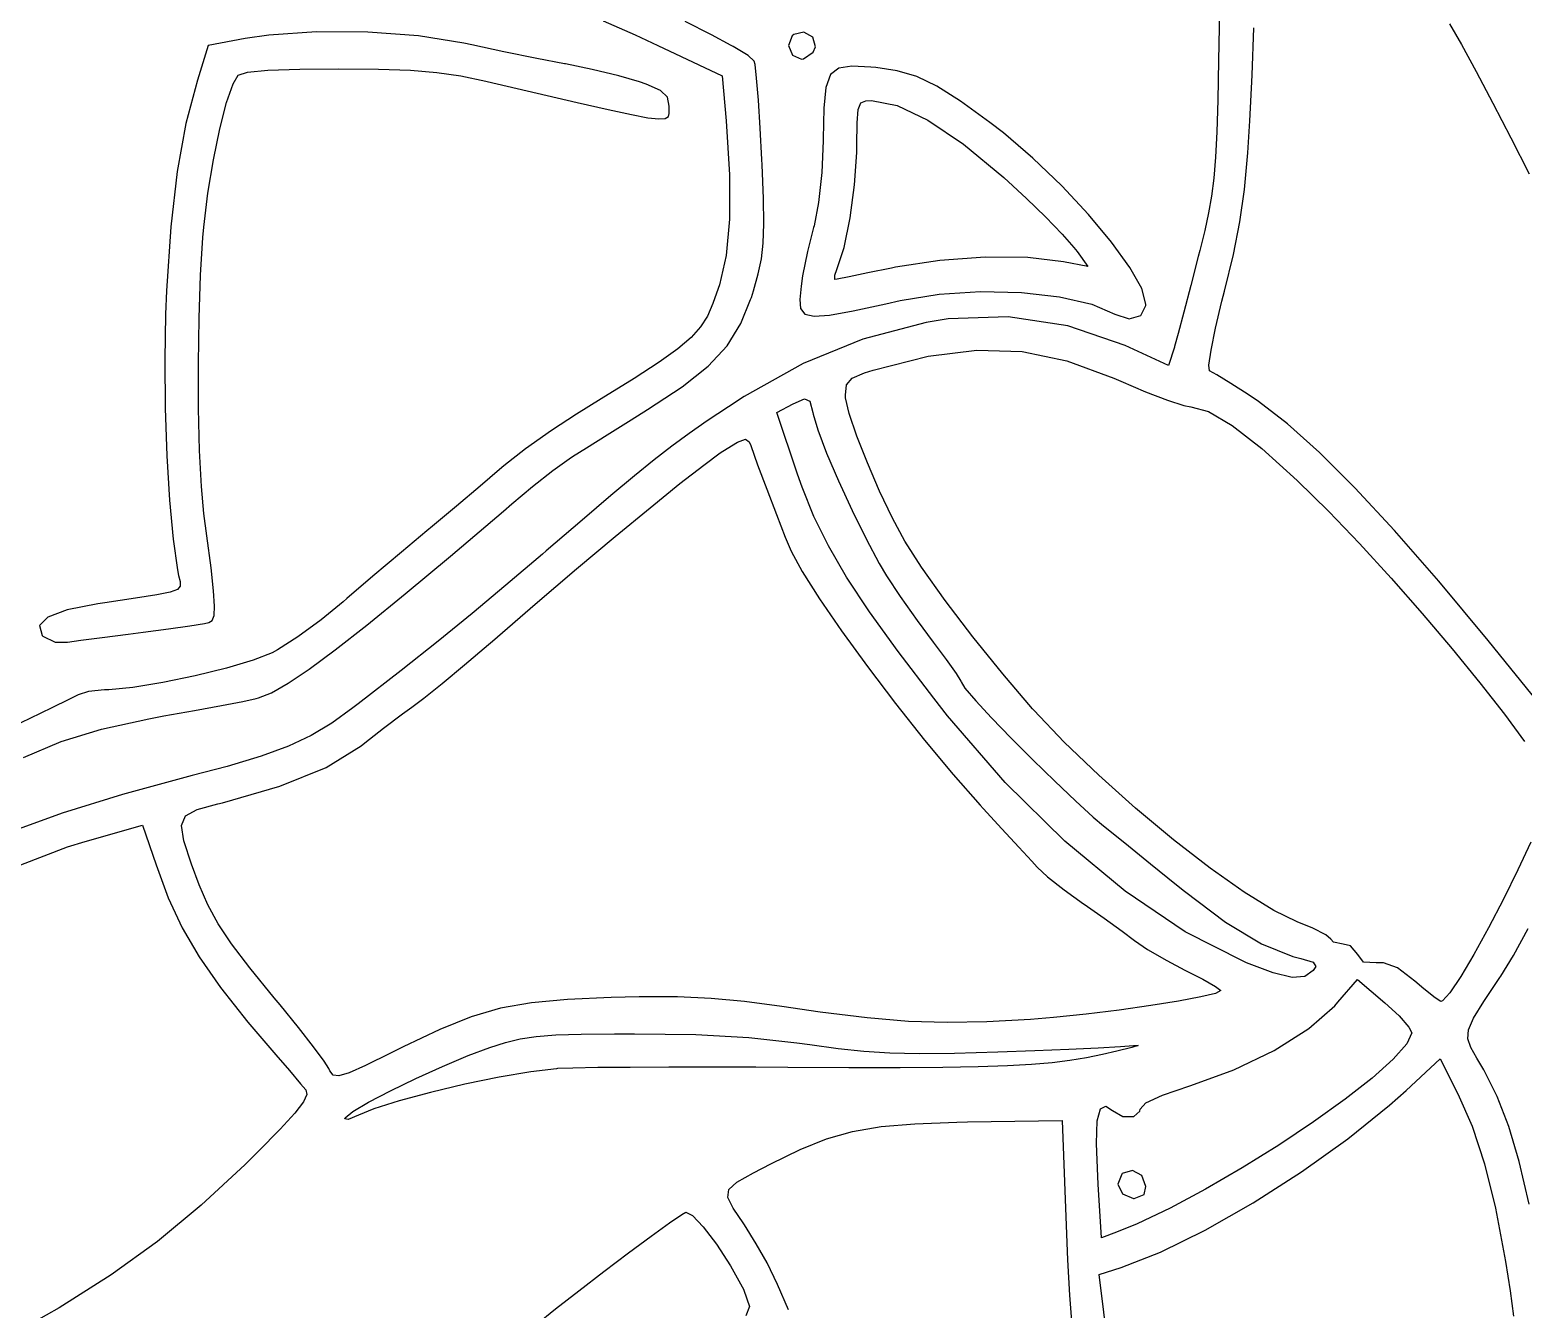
# Model space of a CAD drawing. Header units: inches. Extents: x -2.16 to 7.19, y -6.87 to -1.22.
# Drawn here: x -0.785 to -0.14, y -2.502 to -1.948 of the extents above; entities that cross this region are included whole.
import ezdxf

# ---------------------------------------------------------------- set-up
doc = ezdxf.new("R2010")
doc.units = ezdxf.units.IN
doc.header["$MEASUREMENT"] = 0
doc.layers.add('Front', color=13, linetype='CONTINUOUS', true_color=0xc83434)

msp = doc.modelspace()

# ---------------------------------------------------------------- linework, layer by layer
at = {"layer": 'Front', "linetype": 'CONTINUOUS'}
for p, q in [((-0.27097, -1.9403), (-0.27135, -1.96174)), ((-0.66155, -1.94931), (-0.68213, -1.95075)), ((-0.63932, -1.94945), (-0.66155, -1.94931)), ((-0.6174, -1.95113), (-0.63932, -1.94945)), ((-0.53745, -1.94466), (-0.52371, -1.95067)), ((-0.49068, -1.95065), (-0.5021, -1.94485)), ((-0.45072, -1.94953), (-0.4551, -1.95049)), ((-0.44686, -1.95168), (-0.45072, -1.94953)), ((-0.2568, -1.96806), (-0.25611, -1.94768)), ((-0.17149, -1.94587), (-0.16635, -1.95483)), ((-0.70832, -1.9553), (-0.71301, -1.9703)), ((-0.69241, -1.95229), (-0.70832, -1.9553)), ((-0.68213, -1.95075), (-0.69241, -1.95229)), ((-0.59775, -1.95429), (-0.6174, -1.95113)), ((-0.59434, -1.95502), (-0.59775, -1.95429)), ((-0.58044, -1.95794), (-0.59434, -1.95502)), ((-0.52371, -1.95067), (-0.51382, -1.95522)), ((-0.51382, -1.95522), (-0.48604, -1.96833)), ((-0.48209, -1.9553), (-0.49068, -1.95065)), ((-0.48132, -1.95572), (-0.48209, -1.9553)), ((-0.47486, -1.95965), (-0.48132, -1.95572)), ((-0.45575, -1.95105), (-0.45735, -1.9553)), ((-0.45735, -1.9553), (-0.45566, -1.9594)), ((-0.4551, -1.95049), (-0.45575, -1.95105)), ((-0.44571, -1.95589), (-0.44686, -1.95168)), ((-0.44673, -1.9582), (-0.44571, -1.95589)), ((-0.16635, -1.95483), (-0.15998, -1.9665)), ((-0.56622, -1.96082), (-0.58044, -1.95794)), ((-0.55429, -1.96313), (-0.56622, -1.96082)), ((-0.55388, -1.96321), (-0.55429, -1.96313)), ((-0.54231, -1.96563), (-0.55388, -1.96321)), ((-0.47214, -1.96201), (-0.47486, -1.95965)), ((-0.47184, -1.96343), (-0.47214, -1.96201)), ((-0.45566, -1.9594), (-0.45173, -1.96117)), ((-0.45173, -1.96117), (-0.45091, -1.96108)), ((-0.45091, -1.96108), (-0.44673, -1.9582)), ((-0.27135, -1.96174), (-0.27173, -1.97894)), ((-0.69753, -1.97182), (-0.69533, -1.96813)), ((-0.69533, -1.96813), (-0.69141, -1.96687)), ((-0.69141, -1.96687), (-0.68254, -1.96598)), ((-0.68254, -1.96598), (-0.66878, -1.96545)), ((-0.66878, -1.96545), (-0.652, -1.9653)), ((-0.652, -1.9653), (-0.63463, -1.96544)), ((-0.63463, -1.96544), (-0.62092, -1.96593)), ((-0.62092, -1.96593), (-0.60952, -1.9669)), ((-0.60952, -1.9669), (-0.59908, -1.96846)), ((-0.59908, -1.96846), (-0.58828, -1.97072)), ((-0.5308, -1.96845), (-0.54231, -1.96563)), ((-0.52179, -1.97105), (-0.5308, -1.96845)), ((-0.48604, -1.96833), (-0.48439, -1.98781)), ((-0.47116, -1.9694), (-0.47184, -1.96343)), ((-0.4704, -1.9789), (-0.47116, -1.9694)), ((-0.43919, -1.96788), (-0.44119, -1.97342)), ((-0.4356, -1.96507), (-0.43919, -1.96788)), ((-0.42995, -1.96424), (-0.4356, -1.96507)), ((-0.42175, -1.96465), (-0.42995, -1.96424)), ((-0.41957, -1.96484), (-0.42175, -1.96465)), ((-0.41032, -1.9662), (-0.41957, -1.96484)), ((-0.40191, -1.96872), (-0.41032, -1.9662)), ((-0.3932, -1.97293), (-0.40191, -1.96872)), ((-0.25777, -1.9878), (-0.2568, -1.96806)), ((-0.15998, -1.9665), (-0.15274, -1.98017)), ((-0.71301, -1.9703), (-0.71797, -1.98896)), ((-0.7004, -1.97999), (-0.69753, -1.97182)), ((-0.58828, -1.97072), (-0.58775, -1.97085)), ((-0.58775, -1.97085), (-0.56605, -1.97592)), ((-0.56605, -1.97592), (-0.54873, -1.97996)), ((-0.51898, -1.97201), (-0.52179, -1.97105)), ((-0.51267, -1.97474), (-0.51898, -1.97201)), ((-0.50972, -1.9776), (-0.51267, -1.97474)), ((-0.44119, -1.97342), (-0.44209, -1.98242)), ((-0.38303, -1.97936), (-0.3932, -1.97293)), ((-0.70334, -1.99127), (-0.7004, -1.97999)), ((-0.54873, -1.97996), (-0.5353, -1.98302)), ((-0.509, -1.98155), (-0.50972, -1.9776)), ((-0.50896, -1.98278), (-0.509, -1.98155)), ((-0.50892, -1.98467), (-0.50896, -1.98278)), ((-0.46962, -1.99096), (-0.4704, -1.9789)), ((-0.44209, -1.98242), (-0.44237, -1.99563)), ((-0.42725, -1.98293), (-0.4261, -1.98009)), ((-0.4261, -1.98009), (-0.42391, -1.97914)), ((-0.42391, -1.97914), (-0.42142, -1.97905)), ((-0.42142, -1.97905), (-0.41042, -1.98119)), ((-0.41042, -1.98119), (-0.39711, -1.98753)), ((-0.37025, -1.98856), (-0.38303, -1.97936)), ((-0.27173, -1.97894), (-0.27216, -1.99265)), ((-0.15274, -1.98017), (-0.14498, -1.99516)), ((-0.71797, -1.98896), (-0.72177, -2.00981)), ((-0.5353, -1.98302), (-0.52528, -1.98518)), ((-0.52528, -1.98518), (-0.51816, -1.98649)), ((-0.51816, -1.98649), (-0.51346, -1.98703)), ((-0.51346, -1.98703), (-0.51068, -1.98686)), ((-0.51068, -1.98686), (-0.50933, -1.98605)), ((-0.50933, -1.98605), (-0.50892, -1.98467)), ((-0.48439, -1.98781), (-0.48293, -2.01118)), ((-0.4278, -1.99842), (-0.4277, -1.98869)), ((-0.4277, -1.98869), (-0.42725, -1.98293)), ((-0.39711, -1.98753), (-0.38165, -1.99796)), ((-0.36444, -1.99304), (-0.37025, -1.98856)), ((-0.25867, -2.00165), (-0.25777, -1.9878)), ((-0.70611, -2.00468), (-0.70334, -1.99127)), ((-0.46891, -2.00463), (-0.46962, -1.99096)), ((-0.44237, -1.99563), (-0.44238, -1.99655)), ((-0.35164, -2.00401), (-0.36444, -1.99304)), ((-0.27216, -1.99265), (-0.2727, -2.00362)), ((-0.14498, -1.99516), (-0.13705, -2.01076)), ((-0.44238, -1.99655), (-0.44296, -2.01018)), ((-0.42879, -2.01555), (-0.42785, -2.00159)), ((-0.42785, -2.00159), (-0.4278, -1.99842)), ((-0.38165, -1.99796), (-0.36424, -2.01235)), ((-0.26014, -2.01755), (-0.25867, -2.00165)), ((-0.70848, -2.01921), (-0.70611, -2.00468)), ((-0.46881, -2.00683), (-0.46891, -2.00463)), ((-0.46821, -2.02148), (-0.46881, -2.00683)), ((-0.33917, -2.01601), (-0.35164, -2.00401)), ((-0.2727, -2.00362), (-0.27343, -2.01262)), ((-0.72177, -2.00981), (-0.72453, -2.03369)), ((-0.48293, -2.01118), (-0.48291, -2.03038)), ((-0.44296, -2.01018), (-0.44435, -2.02313)), ((-0.36424, -2.01235), (-0.35437, -2.02146)), ((-0.27343, -2.01262), (-0.2744, -2.02039)), ((-0.71023, -2.03383), (-0.70848, -2.01921)), ((-0.468, -2.03241), (-0.46821, -2.02148)), ((-0.43071, -2.02981), (-0.42879, -2.01555)), ((-0.35437, -2.02146), (-0.34624, -2.02943)), ((-0.32764, -2.02835), (-0.33917, -2.01601)), ((-0.2744, -2.02039), (-0.27569, -2.0277)), ((-0.26214, -2.03162), (-0.26014, -2.01755)), ((-0.44435, -2.02313), (-0.44632, -2.03333)), ((-0.27569, -2.0277), (-0.27735, -2.03529)), ((-0.72453, -2.03369), (-0.72635, -2.0614)), ((-0.71063, -2.03836), (-0.71023, -2.03383)), ((-0.48291, -2.03038), (-0.48434, -2.04606)), ((-0.46825, -2.04074), (-0.468, -2.03241)), ((-0.44652, -2.03405), (-0.44912, -2.04433)), ((-0.44632, -2.03333), (-0.44652, -2.03405)), ((-0.43334, -2.04261), (-0.43071, -2.02981)), ((-0.34624, -2.02943), (-0.33905, -2.03688)), ((-0.31764, -2.04033), (-0.32764, -2.02835)), ((-0.26493, -2.04568), (-0.26214, -2.03162)), ((-0.71162, -2.05465), (-0.71063, -2.03836)), ((-0.46905, -2.0476), (-0.46825, -2.04074)), ((-0.33905, -2.03688), (-0.3339, -2.04263)), ((-0.30976, -2.05127), (-0.31764, -2.04033)), ((-0.27735, -2.03529), (-0.27946, -2.04393)), ((-0.48434, -2.04606), (-0.48727, -2.05887)), ((-0.44912, -2.04433), (-0.45124, -2.05492)), ((-0.4364, -2.05217), (-0.43334, -2.04261)), ((-0.37231, -2.0469), (-0.39194, -2.04831)), ((-0.3539, -2.04705), (-0.37231, -2.0469)), ((-0.33845, -2.04881), (-0.3539, -2.04705)), ((-0.3339, -2.04263), (-0.33257, -2.04432)), ((-0.33257, -2.04432), (-0.3279, -2.05085)), ((-0.28011, -2.04655), (-0.28332, -2.05915)), ((-0.27946, -2.04393), (-0.28011, -2.04655)), ((-0.2688, -2.06155), (-0.26493, -2.04568)), ((-0.47045, -2.05411), (-0.46905, -2.0476)), ((-0.43731, -2.05465), (-0.4364, -2.05217)), ((-0.42298, -2.05366), (-0.43119, -2.05533)), ((-0.41275, -2.05155), (-0.42298, -2.05366)), ((-0.41106, -2.0512), (-0.41275, -2.05155)), ((-0.39194, -2.04831), (-0.41106, -2.0512)), ((-0.3279, -2.05085), (-0.33845, -2.04881)), ((-0.3046, -2.06046), (-0.30976, -2.05127)), ((-0.71227, -2.07322), (-0.71162, -2.05465)), ((-0.48727, -2.05887), (-0.48777, -2.06036)), ((-0.47253, -2.06139), (-0.47045, -2.05411)), ((-0.45191, -2.05943), (-0.45248, -2.06511)), ((-0.45124, -2.05492), (-0.45191, -2.05943)), ((-0.43739, -2.05651), (-0.43731, -2.05465)), ((-0.43629, -2.05633), (-0.43739, -2.05651)), ((-0.43119, -2.05533), (-0.43629, -2.05633)), ((-0.28332, -2.05915), (-0.28632, -2.07068)), ((-0.72635, -2.0614), (-0.72677, -2.07148)), ((-0.48777, -2.06036), (-0.4901, -2.0669)), ((-0.47796, -2.07554), (-0.47377, -2.06511)), ((-0.47377, -2.06511), (-0.47343, -2.06426)), ((-0.47343, -2.06426), (-0.47253, -2.06139)), ((-0.45248, -2.06511), (-0.45215, -2.0691)), ((-0.41525, -2.06697), (-0.409, -2.06557)), ((-0.409, -2.06557), (-0.3922, -2.06283)), ((-0.3922, -2.06283), (-0.37431, -2.06171)), ((-0.37431, -2.06171), (-0.35654, -2.06211)), ((-0.35654, -2.06211), (-0.34008, -2.06397)), ((-0.34008, -2.06397), (-0.32612, -2.06721)), ((-0.30275, -2.06723), (-0.3046, -2.06046)), ((-0.27264, -2.07749), (-0.26988, -2.06581)), ((-0.26988, -2.06581), (-0.2688, -2.06155)), ((-0.72677, -2.07148), (-0.72715, -2.09132)), ((-0.49246, -2.0723), (-0.49541, -2.07704)), ((-0.4901, -2.0669), (-0.49246, -2.0723)), ((-0.45215, -2.0691), (-0.45031, -2.0715)), ((-0.45031, -2.0715), (-0.44632, -2.0724)), ((-0.44632, -2.0724), (-0.43957, -2.07188)), ((-0.43957, -2.07188), (-0.42942, -2.07004)), ((-0.42942, -2.07004), (-0.41525, -2.06697)), ((-0.3623, -2.07262), (-0.38833, -2.07358)), ((-0.33653, -2.07649), (-0.3623, -2.07262)), ((-0.32612, -2.06721), (-0.31615, -2.07157)), ((-0.31615, -2.07157), (-0.31001, -2.07356)), ((-0.31001, -2.07356), (-0.30503, -2.07213)), ((-0.30503, -2.07213), (-0.30276, -2.06776)), ((-0.30276, -2.06776), (-0.30275, -2.06723)), ((-0.28632, -2.07068), (-0.2888, -2.0799)), ((-0.71256, -2.09285), (-0.71227, -2.07322)), ((-0.49541, -2.07704), (-0.4995, -2.08161)), ((-0.48392, -2.08514), (-0.47796, -2.07554)), ((-0.3978, -2.07516), (-0.42525, -2.08238)), ((-0.38833, -2.07358), (-0.3978, -2.07516)), ((-0.31176, -2.0851), (-0.33653, -2.07649)), ((-0.27456, -2.08703), (-0.27264, -2.07749)), ((-0.4995, -2.08161), (-0.50529, -2.08653)), ((-0.49211, -2.09395), (-0.48392, -2.08514)), ((-0.42525, -2.08238), (-0.45097, -2.0928)), ((-0.293, -2.09365), (-0.31176, -2.0851)), ((-0.29047, -2.08572), (-0.293, -2.09365)), ((-0.29042, -2.08555), (-0.29047, -2.08572)), ((-0.2888, -2.0799), (-0.29042, -2.08555)), ((-0.72715, -2.09132), (-0.72696, -2.11212)), ((-0.51333, -2.09226), (-0.52418, -2.09932)), ((-0.50529, -2.08653), (-0.51333, -2.09226)), ((-0.42072, -2.09567), (-0.39702, -2.08973)), ((-0.39702, -2.08973), (-0.37595, -2.08706)), ((-0.37595, -2.08706), (-0.35634, -2.08771)), ((-0.35634, -2.08771), (-0.33698, -2.09173)), ((-0.33698, -2.09173), (-0.31669, -2.09917)), ((-0.2755, -2.09352), (-0.27456, -2.08703)), ((-0.7125, -2.11233), (-0.71256, -2.09285)), ((-0.50332, -2.10287), (-0.49211, -2.09395)), ((-0.45097, -2.0928), (-0.47651, -2.10708)), ((-0.42989, -2.09916), (-0.42445, -2.09682)), ((-0.42445, -2.09682), (-0.42072, -2.09567)), ((-0.27527, -2.09609), (-0.2755, -2.09352)), ((-0.27526, -2.09609), (-0.27527, -2.09609)), ((-0.27211, -2.09779), (-0.27526, -2.09609)), ((-0.2661, -2.10146), (-0.27211, -2.09779)), ((-0.52418, -2.09932), (-0.5384, -2.1082)), ((-0.51836, -2.1128), (-0.50332, -2.10287)), ((-0.43275, -2.1066), (-0.43224, -2.10204)), ((-0.43224, -2.10204), (-0.42989, -2.09916)), ((-0.31669, -2.09917), (-0.31368, -2.1005)), ((-0.31368, -2.1005), (-0.30299, -2.10508)), ((-0.30299, -2.10508), (-0.29346, -2.10873)), ((-0.25851, -2.1063), (-0.2661, -2.10146)), ((-0.5384, -2.1082), (-0.549, -2.11473)), ((-0.48337, -2.11155), (-0.49247, -2.11768)), ((-0.47651, -2.10708), (-0.48337, -2.11155)), ((-0.4624, -2.114), (-0.45534, -2.11034)), ((-0.45534, -2.11034), (-0.45046, -2.10814)), ((-0.45046, -2.10814), (-0.4482, -2.10908)), ((-0.4482, -2.10908), (-0.44689, -2.114)), ((-0.43267, -2.10774), (-0.43275, -2.1066)), ((-0.43107, -2.11452), (-0.43267, -2.10774)), ((-0.29346, -2.10873), (-0.28632, -2.11101)), ((-0.28632, -2.11101), (-0.28333, -2.11155)), ((-0.28333, -2.11155), (-0.27573, -2.11359)), ((-0.25406, -2.10931), (-0.25851, -2.1063)), ((-0.24154, -2.11898), (-0.25406, -2.10931)), ((-0.72696, -2.11212), (-0.72626, -2.13274)), ((-0.71208, -2.13046), (-0.7125, -2.11233)), ((-0.549, -2.11473), (-0.55992, -2.12187)), ((-0.53577, -2.12368), (-0.52537, -2.11717)), ((-0.52537, -2.11717), (-0.51836, -2.1128)), ((-0.49247, -2.11768), (-0.50039, -2.12319)), ((-0.45344, -2.14077), (-0.4624, -2.114)), ((-0.44689, -2.114), (-0.44675, -2.11474)), ((-0.44675, -2.11474), (-0.44473, -2.12159)), ((-0.42777, -2.12428), (-0.43107, -2.11452)), ((-0.27573, -2.11359), (-0.26543, -2.11965)), ((-0.55992, -2.12187), (-0.57108, -2.1298)), ((-0.5447, -2.12928), (-0.53577, -2.12368)), ((-0.50039, -2.12319), (-0.50783, -2.12861)), ((-0.44473, -2.12159), (-0.44088, -2.13162)), ((-0.42324, -2.13583), (-0.42777, -2.12428)), ((-0.26543, -2.11965), (-0.25257, -2.12963)), ((-0.22773, -2.13134), (-0.24154, -2.11898)), ((-0.71131, -2.14602), (-0.71208, -2.13046)), ((-0.57108, -2.1298), (-0.58045, -2.13709)), ((-0.55077, -2.1331), (-0.5447, -2.12928)), ((-0.50783, -2.12861), (-0.51548, -2.13451)), ((-0.48688, -2.13154), (-0.48582, -2.13084)), ((-0.48582, -2.13084), (-0.47947, -2.12692)), ((-0.47947, -2.12692), (-0.47603, -2.12564)), ((-0.47603, -2.12564), (-0.47431, -2.12676)), ((-0.47431, -2.12676), (-0.47365, -2.12835)), ((-0.47365, -2.12835), (-0.47071, -2.13668)), ((-0.25257, -2.12963), (-0.23729, -2.14341)), ((-0.72626, -2.13274), (-0.7251, -2.15203)), ((-0.58045, -2.13709), (-0.58231, -2.13868)), ((-0.55927, -2.1392), (-0.55223, -2.13406)), ((-0.55223, -2.13406), (-0.55077, -2.1331)), ((-0.51548, -2.13451), (-0.52403, -2.14143)), ((-0.5043, -2.14482), (-0.49402, -2.13678)), ((-0.49402, -2.13678), (-0.48688, -2.13154)), ((-0.47071, -2.13668), (-0.46679, -2.14723)), ((-0.44088, -2.13162), (-0.43575, -2.14363)), ((-0.41795, -2.14803), (-0.42324, -2.13583)), ((-0.21237, -2.14663), (-0.22773, -2.13134)), ((-0.58231, -2.13868), (-0.59067, -2.14587)), ((-0.56806, -2.14609), (-0.55927, -2.1392)), ((-0.52403, -2.14143), (-0.5342, -2.14993)), ((-0.4515, -2.1463), (-0.45344, -2.14077)), ((-0.43575, -2.14363), (-0.42988, -2.15641)), ((-0.23729, -2.14341), (-0.22362, -2.1569)), ((-0.71019, -2.1578), (-0.71131, -2.14602)), ((-0.59067, -2.14587), (-0.60099, -2.15461)), ((-0.57702, -2.15354), (-0.56806, -2.14609)), ((-0.5342, -2.14993), (-0.54667, -2.16057)), ((-0.51722, -2.15528), (-0.5043, -2.14482)), ((-0.46679, -2.14723), (-0.46258, -2.15823)), ((-0.44637, -2.159), (-0.4515, -2.1463)), ((-0.41238, -2.15969), (-0.41795, -2.14803)), ((-0.19525, -2.16512), (-0.21237, -2.14663)), ((-0.7251, -2.15203), (-0.72354, -2.16886)), ((-0.60099, -2.15461), (-0.61136, -2.16327)), ((-0.60361, -2.17618), (-0.58069, -2.15668)), ((-0.58069, -2.15668), (-0.57702, -2.15354)), ((-0.53229, -2.16772), (-0.51722, -2.15528)), ((-0.42988, -2.15641), (-0.42383, -2.16873)), ((-0.22362, -2.1569), (-0.21036, -2.17079)), ((-0.7089, -2.1674), (-0.71019, -2.1578)), ((-0.61136, -2.16327), (-0.61381, -2.1653)), ((-0.54667, -2.16057), (-0.56214, -2.17388)), ((-0.46258, -2.15823), (-0.45874, -2.16791)), ((-0.44009, -2.17173), (-0.44637, -2.159)), ((-0.40701, -2.16965), (-0.41238, -2.15969)), ((-0.72354, -2.16886), (-0.72164, -2.1821)), ((-0.70712, -2.18123), (-0.7089, -2.1674)), ((-0.61381, -2.1653), (-0.62478, -2.17444)), ((-0.54902, -2.18175), (-0.53229, -2.16772)), ((-0.45874, -2.16791), (-0.45616, -2.17405)), ((-0.42383, -2.16873), (-0.41814, -2.17941)), ((-0.39981, -2.18094), (-0.40701, -2.16965)), ((-0.17611, -2.18704), (-0.19525, -2.16512)), ((-0.62478, -2.17444), (-0.63709, -2.18487)), ((-0.62319, -2.19255), (-0.60361, -2.17618)), ((-0.56378, -2.1753), (-0.57957, -2.18881)), ((-0.56214, -2.17388), (-0.56378, -2.1753)), ((-0.45616, -2.17405), (-0.45145, -2.18285)), ((-0.43221, -2.18523), (-0.44009, -2.17173)), ((-0.21036, -2.17079), (-0.19677, -2.18567)), ((-0.72164, -2.1821), (-0.72116, -2.18451)), ((-0.70603, -2.19115), (-0.70712, -2.18123)), ((-0.56689, -2.19695), (-0.54902, -2.18175)), ((-0.45145, -2.18285), (-0.444, -2.19462)), ((-0.41814, -2.17941), (-0.41498, -2.18475)), ((-0.3896, -2.19537), (-0.39981, -2.18094)), ((-0.72045, -2.18911), (-0.72163, -2.19055)), ((-0.72116, -2.18451), (-0.72053, -2.18718)), ((-0.72053, -2.18718), (-0.72045, -2.18911)), ((-0.63709, -2.18487), (-0.64835, -2.19454)), ((-0.57957, -2.18881), (-0.59417, -2.20101)), ((-0.4223, -2.20022), (-0.43221, -2.18523)), ((-0.41498, -2.18475), (-0.40913, -2.19358)), ((-0.19677, -2.18567), (-0.18328, -2.20101)), ((-0.15472, -2.21266), (-0.17611, -2.18704)), ((-0.73981, -2.19443), (-0.75311, -2.19642)), ((-0.7306, -2.19296), (-0.73981, -2.19443)), ((-0.72478, -2.19174), (-0.7306, -2.19296)), ((-0.72163, -2.19055), (-0.72478, -2.19174)), ((-0.70561, -2.19782), (-0.70603, -2.19115)), ((-0.64991, -2.1959), (-0.65955, -2.20377)), ((-0.64835, -2.19454), (-0.64991, -2.1959)), ((-0.6397, -2.20601), (-0.62319, -2.19255)), ((-0.444, -2.19462), (-0.43441, -2.20857)), ((-0.40913, -2.19358), (-0.40177, -2.20399)), ((-0.3776, -2.21116), (-0.3896, -2.19537)), ((-0.76934, -2.19946), (-0.77771, -2.20256)), ((-0.75607, -2.19686), (-0.76934, -2.19946)), ((-0.75311, -2.19642), (-0.75607, -2.19686)), ((-0.70663, -2.20405), (-0.70582, -2.2019)), ((-0.70582, -2.2019), (-0.70561, -2.19782)), ((-0.59417, -2.20101), (-0.60884, -2.21294)), ((-0.58542, -2.21292), (-0.56689, -2.19695)), ((-0.4099, -2.21743), (-0.4223, -2.20022)), ((-0.18328, -2.20101), (-0.17033, -2.21629)), ((-0.77771, -2.20256), (-0.78127, -2.20622)), ((-0.78127, -2.20622), (-0.78009, -2.21048)), ((-0.7365, -2.20907), (-0.72555, -2.20765)), ((-0.72555, -2.20765), (-0.71629, -2.20635)), ((-0.71629, -2.20635), (-0.70995, -2.20534)), ((-0.70995, -2.20534), (-0.70802, -2.20494)), ((-0.70802, -2.20494), (-0.70663, -2.20405)), ((-0.65955, -2.20377), (-0.66962, -2.21114)), ((-0.65346, -2.21679), (-0.6397, -2.20601)), ((-0.43441, -2.20857), (-0.42323, -2.22393)), ((-0.40177, -2.20399), (-0.39477, -2.21337)), ((-0.78009, -2.21048), (-0.77985, -2.21078)), ((-0.77985, -2.21078), (-0.77457, -2.21341)), ((-0.77457, -2.21341), (-0.76914, -2.21334)), ((-0.76914, -2.21334), (-0.76337, -2.21254)), ((-0.76337, -2.21254), (-0.75415, -2.21132)), ((-0.75415, -2.21132), (-0.74302, -2.20989)), ((-0.74302, -2.20989), (-0.7365, -2.20907)), ((-0.66962, -2.21114), (-0.67837, -2.21676)), ((-0.60884, -2.21294), (-0.62486, -2.22562)), ((-0.59753, -2.22327), (-0.58717, -2.21444)), ((-0.58717, -2.21444), (-0.58542, -2.21292)), ((-0.39477, -2.21337), (-0.38911, -2.2209)), ((-0.3647, -2.22718), (-0.3776, -2.21116)), ((-0.13085, -2.24223), (-0.15472, -2.21266)), ((-0.68887, -2.22126), (-0.70047, -2.22469)), ((-0.68074, -2.21805), (-0.68887, -2.22126)), ((-0.67837, -2.21676), (-0.68074, -2.21805)), ((-0.66473, -2.22511), (-0.65346, -2.21679)), ((-0.39457, -2.23761), (-0.4099, -2.21743)), ((-0.38911, -2.2209), (-0.38488, -2.22691)), ((-0.17033, -2.21629), (-0.15835, -2.23097)), ((-0.71402, -2.22802), (-0.72802, -2.2309)), ((-0.70047, -2.22469), (-0.71402, -2.22802)), ((-0.67383, -2.23119), (-0.66473, -2.22511)), ((-0.62486, -2.22562), (-0.64351, -2.2401)), ((-0.60717, -2.23128), (-0.59753, -2.22327)), ((-0.42323, -2.22393), (-0.41107, -2.23993)), ((-0.38488, -2.22691), (-0.38283, -2.23032)), ((-0.35176, -2.24226), (-0.3647, -2.22718)), ((-0.7532, -2.23405), (-0.76009, -2.23482)), ((-0.75136, -2.23401), (-0.7532, -2.23405)), ((-0.74097, -2.23301), (-0.75136, -2.23401)), ((-0.72802, -2.2309), (-0.74097, -2.23301)), ((-0.68103, -2.23526), (-0.67383, -2.23119)), ((-0.61508, -2.23763), (-0.60717, -2.23128)), ((-0.38283, -2.23032), (-0.38275, -2.23062)), ((-0.38275, -2.23062), (-0.38104, -2.23332)), ((-0.38104, -2.23332), (-0.37639, -2.23874)), ((-0.15835, -2.23097), (-0.14775, -2.24451)), ((-0.76865, -2.23823), (-0.77598, -2.24182)), ((-0.76465, -2.23626), (-0.76865, -2.23823)), ((-0.76009, -2.23482), (-0.76465, -2.23626)), ((-0.71431, -2.24298), (-0.70258, -2.24081)), ((-0.70258, -2.24081), (-0.69334, -2.23902)), ((-0.69334, -2.23902), (-0.68761, -2.2378)), ((-0.68761, -2.2378), (-0.68663, -2.23754)), ((-0.68663, -2.23754), (-0.68103, -2.23526)), ((-0.64351, -2.2401), (-0.64576, -2.24184)), ((-0.62025, -2.24151), (-0.61508, -2.23763)), ((-0.41107, -2.23993), (-0.3985, -2.25577)), ((-0.38859, -2.24521), (-0.39457, -2.23761)), ((-0.37639, -2.23874), (-0.36949, -2.24618)), ((-0.78547, -2.24644), (-0.79275, -2.24996)), ((-0.77598, -2.24182), (-0.78547, -2.24644)), ((-0.75446, -2.25099), (-0.73407, -2.24653)), ((-0.73407, -2.24653), (-0.72748, -2.24534)), ((-0.72748, -2.24534), (-0.71431, -2.24298)), ((-0.64576, -2.24184), (-0.65489, -2.24845)), ((-0.63247, -2.25055), (-0.62429, -2.24438)), ((-0.62429, -2.24438), (-0.62025, -2.24151)), ((-0.36359, -2.27411), (-0.38859, -2.24521)), ((-0.36949, -2.24618), (-0.36103, -2.25494)), ((-0.35125, -2.24283), (-0.35176, -2.24226)), ((-0.33812, -2.25667), (-0.35125, -2.24283)), ((-0.14775, -2.24451), (-0.13898, -2.25639)), ((-0.77198, -2.25637), (-0.75446, -2.25099)), ((-0.66384, -2.25384), (-0.67366, -2.25846)), ((-0.65489, -2.24845), (-0.66384, -2.25384)), ((-0.64061, -2.25702), (-0.63247, -2.25055)), ((-0.78822, -2.26333), (-0.77198, -2.25637)), ((-0.67366, -2.25846), (-0.68542, -2.26274)), ((-0.65736, -2.26757), (-0.64224, -2.25832)), ((-0.64224, -2.25832), (-0.64061, -2.25702)), ((-0.3985, -2.25577), (-0.38609, -2.27069)), ((-0.36103, -2.25494), (-0.35171, -2.26431)), ((-0.3232, -2.27102), (-0.33812, -2.25667)), ((-0.68542, -2.26274), (-0.70018, -2.26714)), ((-0.35171, -2.26431), (-0.34223, -2.2736)), ((-0.71525, -2.27114), (-0.74537, -2.2793)), ((-0.70018, -2.26714), (-0.71525, -2.27114)), ((-0.67731, -2.27574), (-0.65736, -2.26757)), ((-0.38609, -2.27069), (-0.37444, -2.2839)), ((-0.30721, -2.28529), (-0.3232, -2.27102)), ((-0.74537, -2.2793), (-0.77155, -2.28738)), ((-0.70212, -2.28285), (-0.67731, -2.27574)), ((-0.33785, -2.29956), (-0.36359, -2.27411)), ((-0.34223, -2.2736), (-0.33327, -2.2821)), ((-0.71822, -2.28856), (-0.71316, -2.28582)), ((-0.71316, -2.28582), (-0.70418, -2.28335)), ((-0.70418, -2.28335), (-0.70212, -2.28285)), ((-0.37444, -2.2839), (-0.37315, -2.2853)), ((-0.37315, -2.2853), (-0.36503, -2.2941)), ((-0.33327, -2.2821), (-0.32555, -2.28911)), ((-0.29091, -2.29887), (-0.30721, -2.28529)), ((-0.77155, -2.28738), (-0.79481, -2.29583)), ((-0.76161, -2.29964), (-0.73672, -2.29254)), ((-0.73672, -2.29254), (-0.73092, -2.30977)), ((-0.71993, -2.29268), (-0.71822, -2.28856)), ((-0.71885, -2.29929), (-0.71993, -2.29268)), ((-0.32555, -2.28911), (-0.32118, -2.2928)), ((-0.36503, -2.2941), (-0.35772, -2.30207)), ((-0.32118, -2.2928), (-0.31191, -2.30027)), ((-0.27503, -2.31116), (-0.29091, -2.29887)), ((-0.80022, -2.31388), (-0.76925, -2.30195)), ((-0.76925, -2.30195), (-0.76161, -2.29964)), ((-0.71552, -2.3095), (-0.71885, -2.29929)), ((-0.35772, -2.30207), (-0.35217, -2.30816)), ((-0.31179, -2.3212), (-0.33785, -2.29956)), ((-0.31191, -2.30027), (-0.30072, -2.30931)), ((-0.13636, -2.29996), (-0.14195, -2.31195)), ((-0.73092, -2.30977), (-0.72565, -2.32398)), ((-0.71232, -2.31834), (-0.71552, -2.3095)), ((-0.35217, -2.30816), (-0.3498, -2.3108)), ((-0.3498, -2.3108), (-0.34532, -2.31495)), ((-0.30072, -2.30931), (-0.28958, -2.31833)), ((-0.26032, -2.32158), (-0.27503, -2.31116)), ((-0.14195, -2.31195), (-0.14818, -2.32458)), ((-0.70855, -2.32704), (-0.71232, -2.31834)), ((-0.34532, -2.31495), (-0.33815, -2.3206)), ((-0.28958, -2.31833), (-0.28607, -2.32118)), ((-0.72565, -2.32398), (-0.71965, -2.33693)), ((-0.33815, -2.3206), (-0.32982, -2.32657)), ((-0.28584, -2.33867), (-0.31179, -2.3212)), ((-0.28607, -2.32118), (-0.26829, -2.33453)), ((-0.24752, -2.32952), (-0.26032, -2.32158)), ((-0.14818, -2.32458), (-0.15466, -2.33703)), ((-0.70408, -2.33523), (-0.70855, -2.32704)), ((-0.32982, -2.32657), (-0.32947, -2.32681)), ((-0.32947, -2.32681), (-0.32086, -2.33278)), ((-0.23736, -2.33439), (-0.24752, -2.32952)), ((-0.71965, -2.33693), (-0.71231, -2.34957)), ((-0.69823, -2.34396), (-0.70408, -2.33523)), ((-0.32086, -2.33278), (-0.31305, -2.33841)), ((-0.26829, -2.33453), (-0.25278, -2.34386)), ((-0.23053, -2.33713), (-0.23736, -2.33439)), ((-0.22491, -2.33997), (-0.23053, -2.33713)), ((-0.15466, -2.33703), (-0.16095, -2.34848)), ((-0.1438, -2.34898), (-0.13742, -2.33722)), ((-0.69035, -2.35429), (-0.69823, -2.34396)), ((-0.31305, -2.33841), (-0.3077, -2.3425)), ((-0.3077, -2.3425), (-0.30764, -2.34255)), ((-0.30764, -2.34255), (-0.30203, -2.3464)), ((-0.26043, -2.35159), (-0.28584, -2.33867)), ((-0.25278, -2.34386), (-0.23918, -2.34935)), ((-0.22275, -2.34188), (-0.22491, -2.33997)), ((-0.2217, -2.34318), (-0.22275, -2.34188)), ((-0.21751, -2.34405), (-0.2217, -2.34318)), ((-0.21428, -2.34485), (-0.21751, -2.34405)), ((-0.71231, -2.34957), (-0.70301, -2.36287)), ((-0.30203, -2.3464), (-0.29379, -2.3512)), ((-0.23918, -2.34935), (-0.23575, -2.35021)), ((-0.23575, -2.35021), (-0.23044, -2.35179)), ((-0.21109, -2.34859), (-0.21428, -2.34485)), ((-0.20872, -2.35185), (-0.21109, -2.34859)), ((-0.16095, -2.34848), (-0.16664, -2.35811)), ((-0.14928, -2.35794), (-0.1438, -2.34898)), ((-0.67979, -2.36729), (-0.69035, -2.35429)), ((-0.29379, -2.3512), (-0.2859, -2.3553)), ((-0.2859, -2.3553), (-0.27819, -2.35922)), ((-0.25928, -2.35207), (-0.26043, -2.35159)), ((-0.24772, -2.35647), (-0.25928, -2.35207)), ((-0.23959, -2.35844), (-0.24772, -2.35647)), ((-0.23043, -2.35552), (-0.2341, -2.35809)), ((-0.23044, -2.35179), (-0.22933, -2.35374)), ((-0.22933, -2.35374), (-0.23043, -2.35552)), ((-0.2032, -2.35215), (-0.20872, -2.35185)), ((-0.20001, -2.35209), (-0.2032, -2.35215)), ((-0.194, -2.35429), (-0.20001, -2.35209)), ((-0.1865, -2.36001), (-0.194, -2.35429)), ((-0.70301, -2.36287), (-0.69116, -2.37782)), ((-0.27819, -2.35922), (-0.27263, -2.36238)), ((-0.27263, -2.36238), (-0.27038, -2.36409)), ((-0.2341, -2.35809), (-0.23959, -2.35844)), ((-0.21971, -2.3692), (-0.21126, -2.35933)), ((-0.21126, -2.35933), (-0.1995, -2.36939)), ((-0.18253, -2.36342), (-0.1865, -2.36001)), ((-0.17766, -2.36734), (-0.18253, -2.36342)), ((-0.16664, -2.35811), (-0.1713, -2.3651)), ((-0.15662, -2.36885), (-0.14968, -2.35853)), ((-0.14968, -2.35853), (-0.14928, -2.35794)), ((-0.67728, -2.37034), (-0.67979, -2.36729)), ((-0.56849, -2.36943), (-0.58187, -2.37182)), ((-0.55301, -2.36801), (-0.56849, -2.36943)), ((-0.534, -2.3672), (-0.55301, -2.36801)), ((-0.52196, -2.36691), (-0.534, -2.3672)), ((-0.5054, -2.36689), (-0.52196, -2.36691)), ((-0.49083, -2.36752), (-0.5054, -2.36689)), ((-0.4764, -2.36889), (-0.49083, -2.36752)), ((-0.46025, -2.3711), (-0.4764, -2.36889)), ((-0.28862, -2.36875), (-0.30067, -2.37067)), ((-0.27899, -2.36692), (-0.28862, -2.36875)), ((-0.27262, -2.36534), (-0.27899, -2.36692)), ((-0.27038, -2.36411), (-0.27262, -2.36534)), ((-0.27038, -2.36409), (-0.27038, -2.36411)), ((-0.22105, -2.3707), (-0.21971, -2.3692)), ((-0.1995, -2.36939), (-0.19331, -2.37514)), ((-0.17525, -2.36889), (-0.17766, -2.36734)), ((-0.17452, -2.36863), (-0.17525, -2.36889)), ((-0.1713, -2.3651), (-0.17452, -2.36863)), ((-0.16106, -2.37605), (-0.15662, -2.36885)), ((-0.66936, -2.38014), (-0.67728, -2.37034)), ((-0.59462, -2.37553), (-0.60818, -2.38095)), ((-0.58187, -2.37182), (-0.59462, -2.37553)), ((-0.4436, -2.37351), (-0.46025, -2.3711)), ((-0.42331, -2.376), (-0.4436, -2.37351)), ((-0.40548, -2.37748), (-0.42331, -2.376)), ((-0.35272, -2.37661), (-0.3716, -2.37771)), ((-0.34277, -2.37579), (-0.35272, -2.37661)), ((-0.3286, -2.37432), (-0.34277, -2.37579)), ((-0.31428, -2.37258), (-0.3286, -2.37432)), ((-0.30067, -2.37067), (-0.31428, -2.37258)), ((-0.23235, -2.38055), (-0.22105, -2.3707)), ((-0.19331, -2.37514), (-0.18905, -2.37998)), ((-0.16329, -2.38112), (-0.16106, -2.37605)), ((-0.69116, -2.37782), (-0.67913, -2.39193)), ((-0.66277, -2.38854), (-0.66936, -2.38014)), ((-0.60818, -2.38095), (-0.624, -2.38842)), ((-0.55804, -2.38328), (-0.54708, -2.38294)), ((-0.54708, -2.38294), (-0.5326, -2.38281)), ((-0.5326, -2.38281), (-0.524, -2.3828)), ((-0.524, -2.3828), (-0.49742, -2.3832)), ((-0.49742, -2.3832), (-0.47445, -2.38448)), ((-0.38872, -2.37802), (-0.40548, -2.37748)), ((-0.3716, -2.37771), (-0.38872, -2.37802)), ((-0.24729, -2.39003), (-0.23235, -2.38055)), ((-0.18775, -2.38248), (-0.18986, -2.38723)), ((-0.18905, -2.37998), (-0.18775, -2.38248)), ((-0.1636, -2.38504), (-0.16329, -2.38112)), ((-0.65814, -2.39474), (-0.66277, -2.38854)), ((-0.624, -2.38842), (-0.62957, -2.39119)), ((-0.59585, -2.39225), (-0.5865, -2.38875)), ((-0.5865, -2.38875), (-0.57971, -2.38658)), ((-0.57971, -2.38658), (-0.57336, -2.38501)), ((-0.57336, -2.38501), (-0.56647, -2.38394)), ((-0.56647, -2.38394), (-0.55804, -2.38328)), ((-0.47445, -2.38448), (-0.45375, -2.3867)), ((-0.45375, -2.3867), (-0.44808, -2.38752)), ((-0.44808, -2.38752), (-0.43592, -2.38924)), ((-0.43592, -2.38924), (-0.42479, -2.39041)), ((-0.35086, -2.3901), (-0.33608, -2.38952)), ((-0.33608, -2.38952), (-0.32341, -2.38893)), ((-0.32341, -2.38893), (-0.31377, -2.3884)), ((-0.30889, -2.38876), (-0.31534, -2.39034)), ((-0.31377, -2.3884), (-0.3081, -2.38795)), ((-0.30616, -2.38789), (-0.30889, -2.38876)), ((-0.3081, -2.38795), (-0.30775, -2.38791)), ((-0.30775, -2.38791), (-0.30616, -2.38789)), ((-0.18986, -2.38723), (-0.19579, -2.39387)), ((-0.16226, -2.3888), (-0.1636, -2.38504)), ((-0.15958, -2.39337), (-0.16226, -2.3888)), ((-0.67913, -2.39193), (-0.67324, -2.39874)), ((-0.65611, -2.39791), (-0.65814, -2.39474)), ((-0.62957, -2.39119), (-0.6403, -2.39652)), ((-0.60694, -2.39692), (-0.59585, -2.39225)), ((-0.42479, -2.39041), (-0.41349, -2.39109)), ((-0.41349, -2.39109), (-0.4008, -2.39133)), ((-0.4008, -2.39133), (-0.38552, -2.39116)), ((-0.38552, -2.39116), (-0.36683, -2.39065)), ((-0.36683, -2.39065), (-0.35086, -2.3901)), ((-0.34337, -2.39538), (-0.35219, -2.39615)), ((-0.33566, -2.39441), (-0.34337, -2.39538)), ((-0.32854, -2.3932), (-0.33566, -2.39441)), ((-0.3215, -2.39174), (-0.32854, -2.3932)), ((-0.31534, -2.39034), (-0.3215, -2.39174)), ((-0.26469, -2.39849), (-0.24729, -2.39003)), ((-0.19579, -2.39387), (-0.20492, -2.40199)), ((-0.19015, -2.40731), (-0.17548, -2.39373)), ((-0.17548, -2.39373), (-0.16789, -2.40876)), ((-0.15661, -2.39843), (-0.15958, -2.39337)), ((-0.67324, -2.39874), (-0.66841, -2.40442)), ((-0.65571, -2.39887), (-0.65611, -2.39791)), ((-0.6543, -2.40069), (-0.65571, -2.39887)), ((-0.65183, -2.40105), (-0.6543, -2.40069)), ((-0.64744, -2.39973), (-0.65183, -2.40105)), ((-0.6403, -2.39652), (-0.64744, -2.39973)), ((-0.62952, -2.40753), (-0.6185, -2.40218)), ((-0.6185, -2.40218), (-0.60694, -2.39692)), ((-0.58244, -2.40158), (-0.59731, -2.40466)), ((-0.56883, -2.39924), (-0.58244, -2.40158)), ((-0.55775, -2.39795), (-0.56883, -2.39924)), ((-0.55725, -2.39792), (-0.55775, -2.39795)), ((-0.55061, -2.39768), (-0.55725, -2.39792)), ((-0.53986, -2.39749), (-0.55061, -2.39768)), ((-0.52578, -2.39736), (-0.53986, -2.39749)), ((-0.50917, -2.39729), (-0.52578, -2.39736)), ((-0.49081, -2.39728), (-0.50917, -2.39729)), ((-0.4715, -2.39735), (-0.49081, -2.39728)), ((-0.45765, -2.39741), (-0.4715, -2.39735)), ((-0.43122, -2.3975), (-0.45765, -2.39741)), ((-0.40902, -2.3975), (-0.43122, -2.3975)), ((-0.39054, -2.39738), (-0.40902, -2.3975)), ((-0.37526, -2.39713), (-0.39054, -2.39738)), ((-0.36265, -2.39673), (-0.37526, -2.39713)), ((-0.35219, -2.39615), (-0.36265, -2.39673)), ((-0.28337, -2.40526), (-0.26469, -2.39849)), ((-0.20492, -2.40199), (-0.21663, -2.41116)), ((-0.15085, -2.40996), (-0.15661, -2.39843)), ((-0.66841, -2.40442), (-0.66616, -2.40714)), ((-0.66616, -2.40714), (-0.66571, -2.40914)), ((-0.63897, -2.41248), (-0.62952, -2.40753)), ((-0.61216, -2.40818), (-0.62573, -2.41185)), ((-0.59731, -2.40466), (-0.61216, -2.40818)), ((-0.29559, -2.40937), (-0.28378, -2.40538)), ((-0.28378, -2.40538), (-0.28337, -2.40526)), ((-0.19736, -2.41373), (-0.19015, -2.40731)), ((-0.16789, -2.40876), (-0.16168, -2.42286)), ((-0.66714, -2.4123), (-0.67084, -2.41711)), ((-0.66571, -2.40914), (-0.66714, -2.4123)), ((-0.64583, -2.41653), (-0.63897, -2.41248)), ((-0.63674, -2.41536), (-0.64328, -2.41808)), ((-0.62573, -2.41185), (-0.63674, -2.41536)), ((-0.32384, -2.42055), (-0.32247, -2.41526)), ((-0.32247, -2.41526), (-0.32004, -2.41411)), ((-0.32004, -2.41411), (-0.31725, -2.41605)), ((-0.30538, -2.41638), (-0.30525, -2.41545)), ((-0.30525, -2.41545), (-0.3028, -2.41275)), ((-0.3028, -2.41275), (-0.29559, -2.40937)), ((-0.21663, -2.41116), (-0.23031, -2.42097)), ((-0.21543, -2.42824), (-0.19736, -2.41373)), ((-0.14586, -2.42289), (-0.15085, -2.40996)), ((-0.67084, -2.41711), (-0.67723, -2.42408)), ((-0.64926, -2.41957), (-0.64908, -2.41918)), ((-0.64776, -2.41993), (-0.64926, -2.41957)), ((-0.64908, -2.41918), (-0.64583, -2.41653)), ((-0.64328, -2.41808), (-0.64776, -2.41993)), ((-0.41735, -2.42297), (-0.4027, -2.42173)), ((-0.4027, -2.42173), (-0.38455, -2.42108)), ((-0.38455, -2.42108), (-0.3799, -2.42099)), ((-0.3799, -2.42099), (-0.339, -2.4203)), ((-0.339, -2.4203), (-0.33743, -2.46197)), ((-0.32421, -2.43025), (-0.32384, -2.42055)), ((-0.31725, -2.41605), (-0.3127, -2.41861)), ((-0.3127, -2.41861), (-0.30807, -2.41869)), ((-0.30807, -2.41869), (-0.30538, -2.41638)), ((-0.23031, -2.42097), (-0.24533, -2.43101)), ((-0.67723, -2.42408), (-0.68671, -2.4337)), ((-0.4523, -2.43288), (-0.44094, -2.42829)), ((-0.44094, -2.42829), (-0.42969, -2.42507)), ((-0.42969, -2.42507), (-0.41735, -2.42297)), ((-0.23547, -2.44253), (-0.21543, -2.42824)), ((-0.16168, -2.42286), (-0.15632, -2.4391)), ((-0.14136, -2.43811), (-0.14586, -2.42289)), ((-0.68671, -2.4337), (-0.69241, -2.43934)), ((-0.46499, -2.4391), (-0.4523, -2.43288)), ((-0.32363, -2.4446), (-0.32421, -2.43025)), ((-0.24533, -2.43101), (-0.26108, -2.44086)), ((-0.69241, -2.43934), (-0.71133, -2.45705)), ((-0.47254, -2.44299), (-0.46499, -2.4391)), ((-0.26108, -2.44086), (-0.27694, -2.45009)), ((-0.15632, -2.4391), (-0.1516, -2.45832)), ((-0.13706, -2.45653), (-0.14136, -2.43811)), ((-0.48316, -2.45019), (-0.47964, -2.44698)), ((-0.47964, -2.44698), (-0.47254, -2.44299)), ((-0.32343, -2.44791), (-0.32363, -2.4446)), ((-0.31325, -2.44355), (-0.31489, -2.44791)), ((-0.31302, -2.44333), (-0.31325, -2.44355)), ((-0.30862, -2.44193), (-0.31302, -2.44333)), ((-0.30454, -2.44415), (-0.30862, -2.44193)), ((-0.30275, -2.44897), (-0.30454, -2.44415)), ((-0.25638, -2.45592), (-0.23547, -2.44253)), ((-0.48355, -2.45362), (-0.48316, -2.45019)), ((-0.48126, -2.45825), (-0.48355, -2.45362)), ((-0.32201, -2.47114), (-0.32343, -2.44791)), ((-0.31489, -2.44791), (-0.31285, -2.45206)), ((-0.31285, -2.45206), (-0.30816, -2.45404)), ((-0.30816, -2.45404), (-0.30782, -2.45405)), ((-0.30782, -2.45405), (-0.3036, -2.45233)), ((-0.3036, -2.45233), (-0.30275, -2.44897)), ((-0.27694, -2.45009), (-0.29229, -2.4583)), ((-0.71133, -2.45705), (-0.73021, -2.47267)), ((-0.50347, -2.461), (-0.50181, -2.46007)), ((-0.50181, -2.46007), (-0.49887, -2.46141)), ((-0.47674, -2.46509), (-0.48126, -2.45825)), ((-0.29229, -2.4583), (-0.30652, -2.46506)), ((-0.27708, -2.46774), (-0.25638, -2.45592)), ((-0.1516, -2.45832), (-0.1473, -2.48132)), ((-0.51683, -2.47039), (-0.50886, -2.46464)), ((-0.50886, -2.46464), (-0.50347, -2.461)), ((-0.49887, -2.46141), (-0.49424, -2.46631)), ((-0.49424, -2.46631), (-0.48856, -2.4739)), ((-0.47644, -2.46554), (-0.47674, -2.46509)), ((-0.47131, -2.47367), (-0.47644, -2.46554)), ((-0.33743, -2.46197), (-0.33668, -2.4806)), ((-0.30652, -2.46506), (-0.3155, -2.46872)), ((-0.73021, -2.47267), (-0.75031, -2.48713)), ((-0.52656, -2.47761), (-0.51683, -2.47039)), ((-0.3155, -2.46872), (-0.32201, -2.47114)), ((-0.29648, -2.47731), (-0.27708, -2.46774)), ((-0.53723, -2.48569), (-0.52656, -2.47761)), ((-0.48856, -2.4739), (-0.4825, -2.4833)), ((-0.46664, -2.48199), (-0.47131, -2.47367)), ((-0.31349, -2.48396), (-0.29648, -2.47731)), ((-0.54801, -2.49398), (-0.53723, -2.48569)), ((-0.4825, -2.4833), (-0.4767, -2.49366)), ((-0.46211, -2.49126), (-0.46664, -2.48199)), ((-0.33668, -2.4806), (-0.33585, -2.4959)), ((-0.32298, -2.48701), (-0.31349, -2.48396)), ((-0.1473, -2.48132), (-0.1453, -2.49405)), ((-0.75031, -2.48713), (-0.77286, -2.50133)), ((-0.45738, -2.50225), (-0.46211, -2.49126)), ((-0.32152, -2.49866), (-0.32298, -2.48701)), ((-0.55807, -2.50187), (-0.54801, -2.49398)), ((-0.4767, -2.49366), (-0.47664, -2.49377)), ((-0.47664, -2.49377), (-0.47423, -2.50076)), ((-0.33585, -2.4959), (-0.33479, -2.50903)), ((-0.32126, -2.50076), (-0.32152, -2.49866)), ((-0.1453, -2.49405), (-0.14379, -2.50497)), ((-0.77286, -2.50133), (-0.79525, -2.51406)), ((-0.56659, -2.50873), (-0.55807, -2.50187)), ((-0.47423, -2.50076), (-0.47586, -2.50491)), ((-0.32034, -2.50816), (-0.32126, -2.50076))]:
    msp.add_line(p, q, dxfattribs=at)

doc.saveas('drawing.dxf')
